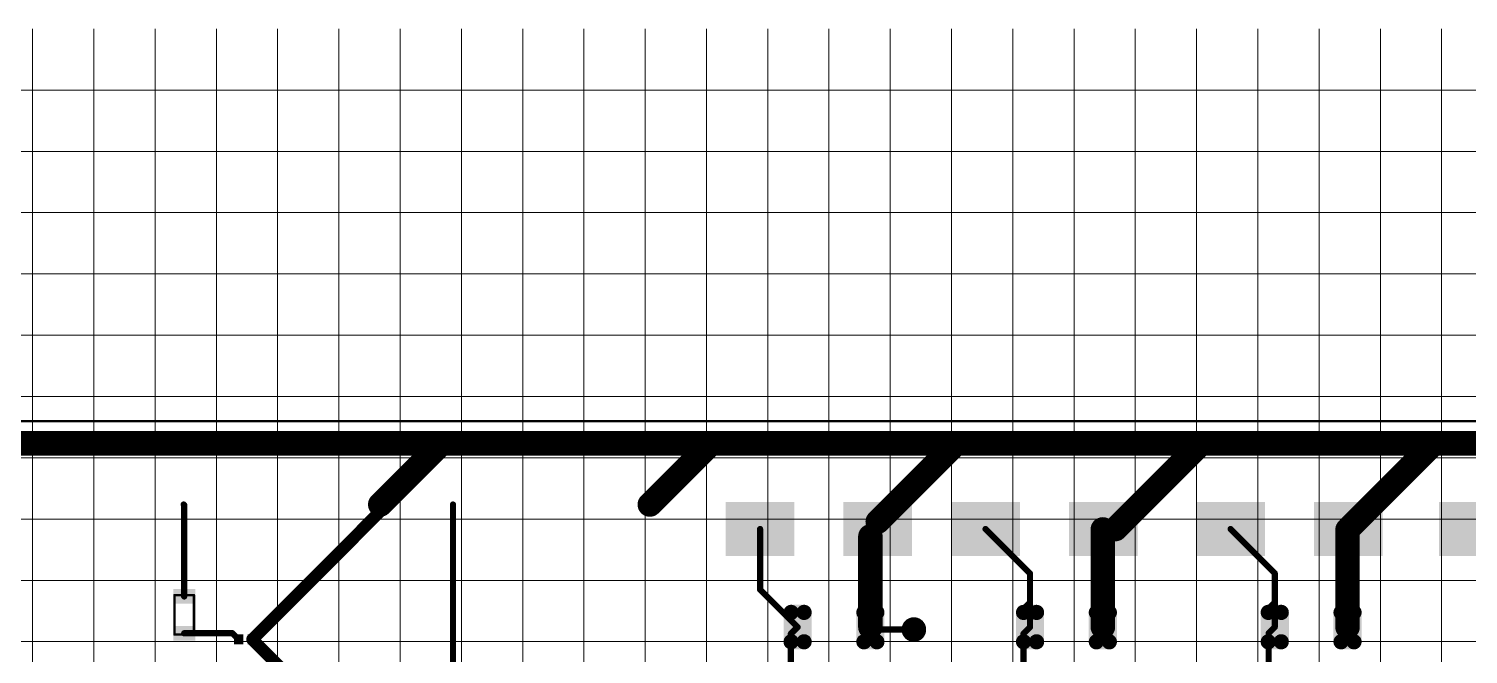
# Model space of a CAD drawing. Extents: x 1996 to 2593, y 74 to 494.
# Drawn here: x 2054.8 to 2113.6, y 372 to 397.5 of the extents above; entities that cross this region are included whole.
import ezdxf

# ---------------------------------------------------------------- set-up
doc = ezdxf.new("R2010")
doc.units = 0
doc.header["$MEASUREMENT"] = 0
doc.layers.get('0').update_dxf_attribs({"linetype": 'CONTINUOUS'})
for name, color, linetype in [('BottomSolder', 6, 'CONTINUOUS'), ('KeepOutLayer', 6, 'CONTINUOUS'), ('TopLayer', 1, 'CONTINUOUS')]:
    doc.layers.add(name, color=color, linetype=linetype)

# ---------------------------------------------------------------- blocks, each defined once
blk = doc.blocks.new('CAP3216X125N_21')
at = {"layer": 'TopLayer', "const_width": 0.31}
for points in [[(-1.905, 0.599, 1), (-1.594, 0.599, 1)], [(-1.376, 0.599, 1), (-1.065, 0.599, 1)], [(1.065, 0.599, 1), (1.376, 0.599, 1)], [(1.594, 0.599, 1), (1.905, 0.599, 1)], [(-1.905, -0.6, 1), (-1.594, -0.6, 1)], [(-1.376, -0.6, 1), (-1.065, -0.6, 1)], [(1.065, -0.6, 1), (1.376, -0.6, 1)], [(1.594, -0.6, 1), (1.905, -0.6, 1)]]:
    blk.add_lwpolyline(points, format="xyb", close=True, dxfattribs=at)
at = {"layer": 'TopLayer'}
for points in [[(-0.91, -0.6), (-0.91, 0.599), (-2.06, -0.6), (-2.06, 0.599)], [(-1.221, -0.91), (-1.221, 0.91), (-1.75, -0.91), (-1.75, 0.91)], [(2.06, -0.6), (2.06, 0.599), (0.91, -0.6), (0.91, 0.599)], [(1.749, -0.91), (1.749, 0.91), (1.22, -0.91), (1.22, 0.91)]]:
    blk.add_solid(points, dxfattribs=at)
blk = doc.blocks.new('CAP3216X125N_25')
at = {"layer": 'TopLayer', "const_width": 0.31}
for points in [[(-1.905, 0.6, 1), (-1.594, 0.6, 1)], [(-1.376, 0.6, 1), (-1.065, 0.6, 1)], [(1.065, 0.6, 1), (1.376, 0.6, 1)], [(1.594, 0.6, 1), (1.905, 0.6, 1)], [(-1.905, -0.599, 1), (-1.594, -0.599, 1)], [(-1.376, -0.599, 1), (-1.065, -0.599, 1)], [(1.065, -0.599, 1), (1.376, -0.599, 1)], [(1.594, -0.599, 1), (1.905, -0.599, 1)]]:
    blk.add_lwpolyline(points, format="xyb", close=True, dxfattribs=at)
at = {"layer": 'TopLayer'}
for points in [[(-0.91, -0.599), (-0.91, 0.6), (-2.06, -0.599), (-2.06, 0.6)], [(-1.22, -0.91), (-1.22, 0.91), (-1.749, -0.91), (-1.749, 0.91)], [(2.06, -0.599), (2.06, 0.6), (0.91, -0.599), (0.91, 0.6)], [(1.749, -0.91), (1.749, 0.91), (1.22, -0.91), (1.22, 0.91)]]:
    blk.add_solid(points, dxfattribs=at)
blk = doc.blocks.new('CAP3216X125N_30')
at = {"layer": 'TopLayer', "const_width": 0.31}
for points in [[(-1.905, 0.599, 1), (-1.594, 0.599, 1)], [(-1.376, 0.599, 1), (-1.065, 0.599, 1)], [(1.065, 0.599, 1), (1.376, 0.599, 1)], [(1.594, 0.599, 1), (1.905, 0.599, 1)], [(-1.905, -0.6, 1), (-1.594, -0.6, 1)], [(-1.376, -0.6, 1), (-1.065, -0.6, 1)], [(1.065, -0.6, 1), (1.376, -0.6, 1)], [(1.594, -0.6, 1), (1.905, -0.6, 1)]]:
    blk.add_lwpolyline(points, format="xyb", close=True, dxfattribs=at)
at = {"layer": 'TopLayer'}
for points in [[(-0.91, -0.6), (-0.91, 0.599), (-2.06, -0.6), (-2.06, 0.599)], [(-1.22, -0.91), (-1.22, 0.91), (-1.749, -0.91), (-1.749, 0.91)], [(2.06, -0.6), (2.06, 0.599), (0.91, -0.6), (0.91, 0.599)], [(1.749, -0.91), (1.749, 0.91), (1.22, -0.91), (1.22, 0.91)]]:
    blk.add_solid(points, dxfattribs=at)
blk = doc.blocks.new('___0603_83')
at = {"layer": 'KeepOutLayer', "const_width": 0.1}
for points in [[(-0.8, -0.4), (-0.8, 0.4)], [(0.8, 0.4), (-0.8, 0.4)], [(0.8, -0.4), (0.8, 0.4)], [(0.8, -0.4), (-0.8, -0.4)]]:
    blk.add_lwpolyline(points, dxfattribs=at)
at = {"layer": 'KeepOutLayer', "const_width": 0.05}
for points in [[(-0.825, 0.4, 1), (-0.775, 0.4, 1)], [(-0.825, 0.4, 1), (-0.775, 0.4, 1)], [(0.775, 0.4, 1), (0.825, 0.4, 1)], [(0.775, 0.4, 1), (0.825, 0.4, 1)], [(-0.825, -0.4, 1), (-0.775, -0.4, 1)], [(-0.825, -0.4, 1), (-0.775, -0.4, 1)], [(0.775, -0.4, 1), (0.825, -0.4, 1)], [(0.775, -0.4, 1), (0.825, -0.4, 1)]]:
    blk.add_lwpolyline(points, format="xyb", close=True, dxfattribs=at)
at = {"layer": 'TopLayer'}
for points in [[(-1.05, -0.45), (-0.45, -0.45), (-1.05, 0.45), (-0.45, 0.45)], [(0.45, -0.45), (1.05, -0.45), (0.45, 0.45), (1.05, 0.45)]]:
    blk.add_solid(points, dxfattribs=at)
blk = doc.blocks.new('SW_147873_1_103')
at = {"layer": 'TopLayer'}
for points in [[(-3.8, -1.1), (-1, -1.1), (-3.8, 1.1), (-1, 1.1)], [(1, -1.1), (3.8, -1.1), (1, 1.1), (3.8, 1.1)]]:
    blk.add_solid(points, dxfattribs=at)
blk = doc.blocks.new('SW_147873_1_104')
at = {"layer": 'TopLayer'}
for points in [[(-3.8, -1.1), (-1, -1.1), (-3.8, 1.1), (-1, 1.1)], [(1, -1.1), (3.8, -1.1), (1, 1.1), (3.8, 1.1)]]:
    blk.add_solid(points, dxfattribs=at)
blk = doc.blocks.new('SW_147873_1_105')
at = {"layer": 'TopLayer'}
for points in [[(-3.8, -1.1), (-1, -1.1), (-3.8, 1.1), (-1, 1.1)], [(1, -1.1), (3.8, -1.1), (1, 1.1), (3.8, 1.1)]]:
    blk.add_solid(points, dxfattribs=at)
blk = doc.blocks.new('SW_147873_1_106')
at = {"layer": 'TopLayer'}
for points in [[(-3.8, -1.1), (-1, -1.1), (-3.8, 1.1), (-1, 1.1)], [(1, -1.1), (3.8, -1.1), (1, 1.1), (3.8, 1.1)]]:
    blk.add_solid(points, dxfattribs=at)
blk = doc.blocks.new('BEADC0603X33N_112')
at = {"layer": 'TopLayer'}
for points in [[(-0.09, 0.2), (-0.47, 0.2), (-0.09, -0.2), (-0.47, -0.2)], [(0.47, 0.2), (0.09, 0.2), (0.47, -0.2), (0.09, -0.2)]]:
    blk.add_solid(points, dxfattribs=at)

msp = doc.modelspace()

# ---------------------------------------------------------------- linework, layer by layer
at = {"lineweight": 9}
for p, q in [((2055, 397.5), (2055, 317.5)), ((2057.5, 397.5), (2057.5, 315)), ((2060, 397.5), (2060, 317.5)), ((2062.5, 397.5), (2062.5, 317.5)), ((2065, 397.5), (2065, 317.5)), ((2067.5, 397.5), (2067.5, 315)), ((2070, 397.5), (2070, 317.5)), ((2072.5, 397.5), (2072.5, 317.5)), ((2075, 397.5), (2075, 317.5)), ((2077.5, 397.5), (2077.5, 315)), ((2080, 397.5), (2080, 317.5)), ((2082.5, 397.5), (2082.5, 317.5)), ((2085, 397.5), (2085, 317.5)), ((2087.5, 397.5), (2087.5, 315)), ((2090, 397.5), (2090, 317.5)), ((2092.5, 397.5), (2092.5, 317.5)), ((2095, 397.5), (2095, 317.5)), ((2097.5, 397.5), (2097.5, 315)), ((2100, 397.5), (2100, 317.5)), ((2102.5, 397.5), (2102.5, 317.5)), ((2105, 397.5), (2105, 317.5)), ((2107.5, 397.5), (2107.5, 315)), ((2110, 397.5), (2110, 317.5)), ((2112.5, 397.5), (2112.5, 317.5)), ((2137.5, 395), (2037.5, 395)), ((2157.5, 395), (2057.5, 395)), ((2137.5, 392.5), (2037.5, 392.5)), ((2157.5, 392.5), (2057.5, 392.5)), ((2137.5, 390), (2037.5, 390)), ((2157.5, 390), (2057.5, 390)), ((2137.5, 387.5), (2035, 387.5)), ((2157.5, 387.5), (2055, 387.5)), ((2137.5, 385), (2037.5, 385)), ((2157.5, 385), (2057.5, 385)), ((2137.5, 382.5), (2037.5, 382.5)), ((2157.5, 382.5), (2057.5, 382.5)), ((2137.5, 380), (2037.5, 380)), ((2157.5, 380), (2057.5, 380)), ((2137.5, 377.5), (2035, 377.5)), ((2157.5, 377.5), (2055, 377.5)), ((2137.5, 375), (2037.5, 375)), ((2157.5, 375), (2057.5, 375)), ((2137.5, 372.5), (2037.5, 372.5)), ((2157.5, 372.5), (2057.5, 372.5))]:
    msp.add_line(p, q, dxfattribs=at)
at = {"layer": 'BottomSolder', "const_width": 0.502}
msp.add_lwpolyline([(2090.713, 372.993, 1), (2091.214, 372.993, 1)], format="xyb", close=True, dxfattribs=at)
at = {"layer": 'KeepOutLayer', "lineweight": 50}
msp.add_line((2037.627, 381.5), (2152.5, 381.5), dxfattribs=at)
at = {"layer": 'TopLayer'}
for points, const_width in [([(2052.334, 380.593), (2071.689, 380.593)], 1), ([(2069.189, 378.093), (2071.689, 380.593)], 1), ([(2071.689, 380.593), (2082.689, 380.593)], 1), ([(2071.689, 380.593), (2071.689, 380.593)], 0.254), ([(2080.189, 378.093), (2082.689, 380.593)], 1), ([(2082.689, 380.593), (2092.689, 380.593)], 1), ([(2089.489, 377.393), (2092.689, 380.593)], 1), ([(2092.689, 380.593), (2102.689, 380.593)], 1), ([(2099.189, 377.093), (2102.689, 380.593)], 1), ([(2102.689, 380.593), (2112.189, 380.593)], 1), ([(2108.689, 377.093), (2112.189, 380.593)], 1), ([(2112.189, 380.593), (2122.089, 380.593)], 1), ([(2112.189, 380.593), (2112.189, 380.593)], 0.254), ([(2061.167, 378.093), (2061.189, 378.072)], 0.254), ([(2061.189, 374.343), (2061.189, 378.072)], 0.254), ([(2063.969, 372.593), (2069.189, 377.813)], 0.5), ([(2069.189, 377.813), (2069.189, 378.093)], 0.254), ([(2072.155, 360.626), (2072.155, 378.093)], 0.254), ([(2080.176, 378.093), (2080.189, 378.093)], 0.254), ([(2084.689, 374.623), (2084.689, 377.093)], 0.254), ([(2089.189, 373.093), (2089.189, 376.793)], 1), ([(2089.189, 376.793), (2089.489, 377.093)], 0.254), ([(2089.489, 377.093), (2089.489, 377.393)], 0.254), ([(2093.889, 377.093), (2095.704, 375.278)], 0.254), ([(2098.674, 373.093), (2098.674, 377.078)], 1), ([(2098.674, 377.078), (2098.689, 377.093)], 0.254), ([(2098.689, 377.093), (2099.189, 377.093)], 0.254), ([(2103.889, 377.093), (2105.689, 375.293)], 0.254), ([(2108.659, 373.093), (2108.659, 377.063)], 1), ([(2108.659, 377.063), (2108.689, 377.093)], 0.254), ([(2095.704, 374.093), (2095.704, 375.278)], 0.254), ([(2105.689, 374.093), (2105.689, 375.293)], 0.254), ([(2084.689, 374.623), (2086.219, 373.093)], 0.254), ([(2095.439, 373.828), (2095.704, 374.093)], 0.254), ([(2095.704, 373.093), (2095.704, 374.093)], 0.254), ([(2105.439, 373.843), (2105.689, 374.093)], 0.254), ([(2105.689, 373.093), (2105.689, 374.093)], 0.254), ([(2085.939, 372.813), (2086.219, 373.093)], 0.254), ([(2089.189, 373.093), (2089.289, 372.993)], 0.254), ([(2089.289, 372.993), (2090.964, 372.993)], 0.254), ([(2095.439, 372.828), (2095.704, 373.093)], 0.254), ([(2105.439, 372.843), (2105.689, 373.093)], 0.254), ([(2061.189, 372.843), (2063.159, 372.843)], 0.254), ([(2063.159, 372.843), (2063.409, 372.593)], 0.254), ([(2063.969, 372.593), (2069.674, 366.888)], 0.5), ([(2085.939, 371.343), (2085.939, 372.813)], 0.254), ([(2095.439, 371.093), (2095.439, 372.828)], 0.254), ([(2105.439, 371.093), (2105.439, 372.843)], 0.254)]:
    msp.add_lwpolyline(points, dxfattribs=dict(at, const_width=const_width))
for points, const_width in [([(2071.439, 380.593, 1), (2071.939, 380.593, 1)], 0.5), ([(2071.439, 380.593, 1), (2071.939, 380.593, 1)], 0.5), ([(2071.439, 380.593, 1), (2071.939, 380.593, 1)], 0.5), ([(2071.625, 380.593, 1), (2071.752, 380.593, 1)], 0.127), ([(2071.625, 380.593, 1), (2071.752, 380.593, 1)], 0.127), ([(2082.439, 380.593, 1), (2082.939, 380.593, 1)], 0.5), ([(2082.439, 380.593, 1), (2082.939, 380.593, 1)], 0.5), ([(2082.439, 380.593, 1), (2082.939, 380.593, 1)], 0.5), ([(2092.439, 380.593, 1), (2092.939, 380.593, 1)], 0.5), ([(2092.439, 380.593, 1), (2092.939, 380.593, 1)], 0.5), ([(2092.439, 380.593, 1), (2092.939, 380.593, 1)], 0.5), ([(2102.439, 380.593, 1), (2102.939, 380.593, 1)], 0.5), ([(2102.439, 380.593, 1), (2102.939, 380.593, 1)], 0.5), ([(2102.439, 380.593, 1), (2102.939, 380.593, 1)], 0.5), ([(2111.939, 380.593, 1), (2112.439, 380.593, 1)], 0.5), ([(2111.939, 380.593, 1), (2112.439, 380.593, 1)], 0.5), ([(2111.939, 380.593, 1), (2112.439, 380.593, 1)], 0.5), ([(2112.125, 380.593, 1), (2112.252, 380.593, 1)], 0.127), ([(2112.125, 380.593, 1), (2112.252, 380.593, 1)], 0.127), ([(2068.939, 378.093, 1), (2069.439, 378.093, 1)], 0.5), ([(2079.939, 378.093, 1), (2080.439, 378.093, 1)], 0.5), ([(2061.104, 378.093, 1), (2061.231, 378.093, 1)], 0.127), ([(2061.125, 378.072, 1), (2061.252, 378.072, 1)], 0.127), ([(2061.125, 378.072, 1), (2061.252, 378.072, 1)], 0.127), ([(2069.064, 377.813, 1), (2069.314, 377.813, 1)], 0.25), ([(2069.125, 378.093, 1), (2069.252, 378.093, 1)], 0.127), ([(2069.125, 377.813, 1), (2069.252, 377.813, 1)], 0.127), ([(2072.092, 378.093, 1), (2072.219, 378.093, 1)], 0.127), ([(2080.113, 378.093, 1), (2080.24, 378.093, 1)], 0.127), ([(2080.125, 378.093, 1), (2080.252, 378.093, 1)], 0.127), ([(2089.239, 377.393, 1), (2089.739, 377.393, 1)], 0.5), ([(2084.625, 377.093, 1), (2084.752, 377.093, 1)], 0.127), ([(2088.939, 376.793, 1), (2089.439, 376.793, 1)], 0.5), ([(2089.425, 377.393, 1), (2089.552, 377.393, 1)], 0.127), ([(2089.425, 377.093, 1), (2089.552, 377.093, 1)], 0.127), ([(2089.425, 377.093, 1), (2089.552, 377.093, 1)], 0.127), ([(2093.825, 377.093, 1), (2093.952, 377.093, 1)], 0.127), ([(2098.424, 377.078, 1), (2098.924, 377.078, 1)], 0.5), ([(2098.61, 377.078, 1), (2098.737, 377.078, 1)], 0.127), ([(2098.625, 377.093, 1), (2098.752, 377.093, 1)], 0.127), ([(2098.625, 377.093, 1), (2098.752, 377.093, 1)], 0.127), ([(2098.939, 377.093, 1), (2099.439, 377.093, 1)], 0.5), ([(2099.125, 377.093, 1), (2099.252, 377.093, 1)], 0.127), ([(2103.825, 377.093, 1), (2103.952, 377.093, 1)], 0.127), ([(2108.409, 377.063, 1), (2108.909, 377.063, 1)], 0.5), ([(2108.439, 377.093, 1), (2108.939, 377.093, 1)], 0.5), ([(2108.595, 377.063, 1), (2108.722, 377.063, 1)], 0.127), ([(2108.625, 377.093, 1), (2108.752, 377.093, 1)], 0.127), ([(2089.125, 376.793, 1), (2089.252, 376.793, 1)], 0.127), ([(2095.64, 375.278, 1), (2095.767, 375.278, 1)], 0.127), ([(2095.64, 375.278, 1), (2095.767, 375.278, 1)], 0.127), ([(2105.625, 375.293, 1), (2105.752, 375.293, 1)], 0.127), ([(2105.625, 375.293, 1), (2105.752, 375.293, 1)], 0.127), ([(2084.625, 374.623, 1), (2084.752, 374.623, 1)], 0.127), ([(2084.625, 374.623, 1), (2084.752, 374.623, 1)], 0.127), ([(2061.125, 374.343, 1), (2061.252, 374.343, 1)], 0.127), ([(2095.64, 374.093, 1), (2095.767, 374.093, 1)], 0.127), ([(2095.64, 374.093, 1), (2095.767, 374.093, 1)], 0.127), ([(2095.64, 374.093, 1), (2095.767, 374.093, 1)], 0.127), ([(2105.625, 374.093, 1), (2105.752, 374.093, 1)], 0.127), ([(2105.625, 374.093, 1), (2105.752, 374.093, 1)], 0.127), ([(2105.625, 374.093, 1), (2105.752, 374.093, 1)], 0.127), ([(2088.939, 373.093, 1), (2089.439, 373.093, 1)], 0.5), ([(2095.375, 373.828, 1), (2095.502, 373.828, 1)], 0.127), ([(2098.424, 373.093, 1), (2098.924, 373.093, 1)], 0.5), ([(2105.375, 373.843, 1), (2105.502, 373.843, 1)], 0.127), ([(2108.409, 373.093, 1), (2108.909, 373.093, 1)], 0.5), ([(2086.155, 373.093, 1), (2086.282, 373.093, 1)], 0.127), ([(2086.155, 373.093, 1), (2086.282, 373.093, 1)], 0.127), ([(2089.125, 373.093, 1), (2089.252, 373.093, 1)], 0.127), ([(2089.225, 372.993, 1), (2089.352, 372.993, 1)], 0.127), ([(2089.225, 372.993, 1), (2089.352, 372.993, 1)], 0.127), ([(2090.764, 372.993, 1), (2091.164, 372.993, 1)], 0.4), ([(2090.9, 372.993, 1), (2091.027, 372.993, 1)], 0.127), ([(2095.64, 373.093, 1), (2095.767, 373.093, 1)], 0.127), ([(2095.64, 373.093, 1), (2095.767, 373.093, 1)], 0.127), ([(2105.625, 373.093, 1), (2105.752, 373.093, 1)], 0.127), ([(2105.625, 373.093, 1), (2105.752, 373.093, 1)], 0.127), ([(2061.125, 372.843, 1), (2061.252, 372.843, 1)], 0.127), ([(2063.095, 372.843, 1), (2063.222, 372.843, 1)], 0.127), ([(2063.095, 372.843, 1), (2063.222, 372.843, 1)], 0.127), ([(2063.345, 372.593, 1), (2063.472, 372.593, 1)], 0.127), ([(2063.844, 372.593, 1), (2064.094, 372.593, 1)], 0.25), ([(2063.844, 372.593, 1), (2064.094, 372.593, 1)], 0.25), ([(2085.875, 372.813, 1), (2086.002, 372.813, 1)], 0.127), ([(2085.875, 372.813, 1), (2086.002, 372.813, 1)], 0.127), ([(2095.375, 372.828, 1), (2095.502, 372.828, 1)], 0.127), ([(2095.375, 372.828, 1), (2095.502, 372.828, 1)], 0.127), ([(2105.375, 372.843, 1), (2105.502, 372.843, 1)], 0.127), ([(2105.375, 372.843, 1), (2105.502, 372.843, 1)], 0.127)]:
    msp.add_lwpolyline(points, format="xyb", close=True, dxfattribs=dict(at, const_width=const_width))

# ---------------------------------------------------------------- block references
for name, p in [('SW_147873_1_103', (2087.089, 377.093)), ('SW_147873_1_104', (2096.289, 377.093)), ('SW_147873_1_105', (2106.289, 377.093)), ('SW_147873_1_106', (2116.189, 377.093)), ('BEADC0603X33N_112', (2063.689, 372.593))]:
    msp.add_blockref(name, p)
for name, p, rotation in [('___0603_83', (2061.189, 373.593), 270), ('CAP3216X125N_21', (2087.704, 373.093), 180), ('CAP3216X125N_25', (2097.189, 373.093), 180), ('CAP3216X125N_30', (2107.174, 373.093), 180)]:
    msp.add_blockref(name, p, dxfattribs=dict(rotation=rotation))

doc.saveas('drawing.dxf')
